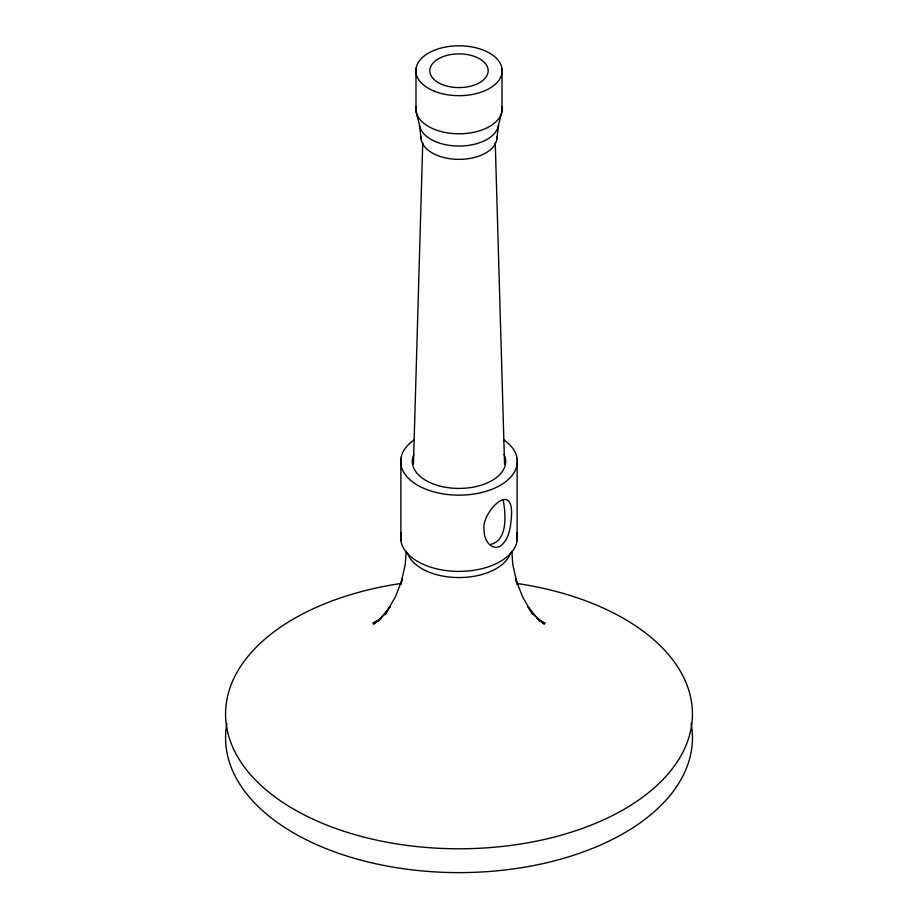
<?xml version="1.0" encoding="UTF-8"?>
<svg xmlns="http://www.w3.org/2000/svg" width="918" height="918" viewBox="0 0 918 918"><rect width="100%" height="100%" fill="white"/><g stroke="black" fill="none" stroke-linecap="round" stroke-linejoin="round"><path stroke-width="1.38" d="M413.444 464.37L422.75 142.772M406.181 551.316L405.182 564.765L400.718 584.491L402.497 578.696L395.36 596.964L385.503 613.935L390.047 606.741L378.4 620.97L381.303 618.055M496.787 139.352L498.531 125.146L502.02 111.032L502.02 68.563M386.145 613.213L373.603 624.114L378.273 620.889M379.077 619.661L372.857 623.242L379.123 620.212M490.143 544.477C508.239 540.863 505.715 513.575 503.156 499.84M538.877 620.212L545.143 623.242L538.923 619.661M539.727 620.889L544.397 624.114L531.855 613.213M536.697 618.055L539.6 620.97L527.953 606.741L532.497 613.935L522.64 596.964L515.503 578.696L517.282 584.491L512.818 564.765L511.819 551.316M421.213 139.352L419.469 125.146L415.98 111.032L415.98 68.563M495.25 142.772L504.556 464.37M517.132 458.53L517.132 540.645M400.868 458.53L400.868 540.645M516.708 583.423A233.436 134.774 0 0 1 650.747 790.88A233.436 134.774 0 0 1 267.253 790.88A233.436 134.774 0 0 1 401.292 583.423M502.02 106.683A43.18 24.935 0 0 1 459 133.787A43.18 24.935 0 0 1 415.98 106.683M496.913 136.805A37.936 21.906 0 0 1 459 159.353A37.936 21.906 0 0 1 421.087 136.805M691.082 723.35A233.436 134.774 0 0 1 459 872.616A233.436 134.774 0 0 1 226.918 723.35M498.531 125.146A39.681 22.916 0 0 1 459 146.065A39.681 22.916 0 0 1 419.469 125.146M510.729 552.51A52.521 30.328 0 0 1 459 577.56A52.521 30.328 0 0 1 407.271 552.51M503.707 439.814A58.362 33.691 0 0 1 499.048 485.978A58.362 33.691 0 0 1 418.952 485.978A58.362 33.691 0 0 1 414.293 439.814M516.639 532.44A58.362 33.691 0 0 1 459 571.398A58.362 33.691 0 0 1 401.361 532.44M504.097 454.49A46.692 26.955 0 0 1 459 488.422A46.692 26.955 0 0 1 413.903 454.49M511.59 514.126C510.878 525.371 509.834 538.763 500.264 546.29C490.419 551.087 483.361 538.407 484.188 529.95C480.309 514.493 512.382 479.793 511.59 514.126M442.258 84.536A29.181 16.845 0 0 0 488.066 72.201A29.181 16.845 0 0 0 446.664 55.47A29.181 16.845 0 0 0 442.258 84.536M434.225 91.157A43.18 24.935 0 0 0 502.02 72.912A43.18 24.935 0 0 0 440.743 48.138A43.18 24.935 0 0 0 434.225 91.157"/></g></svg>
